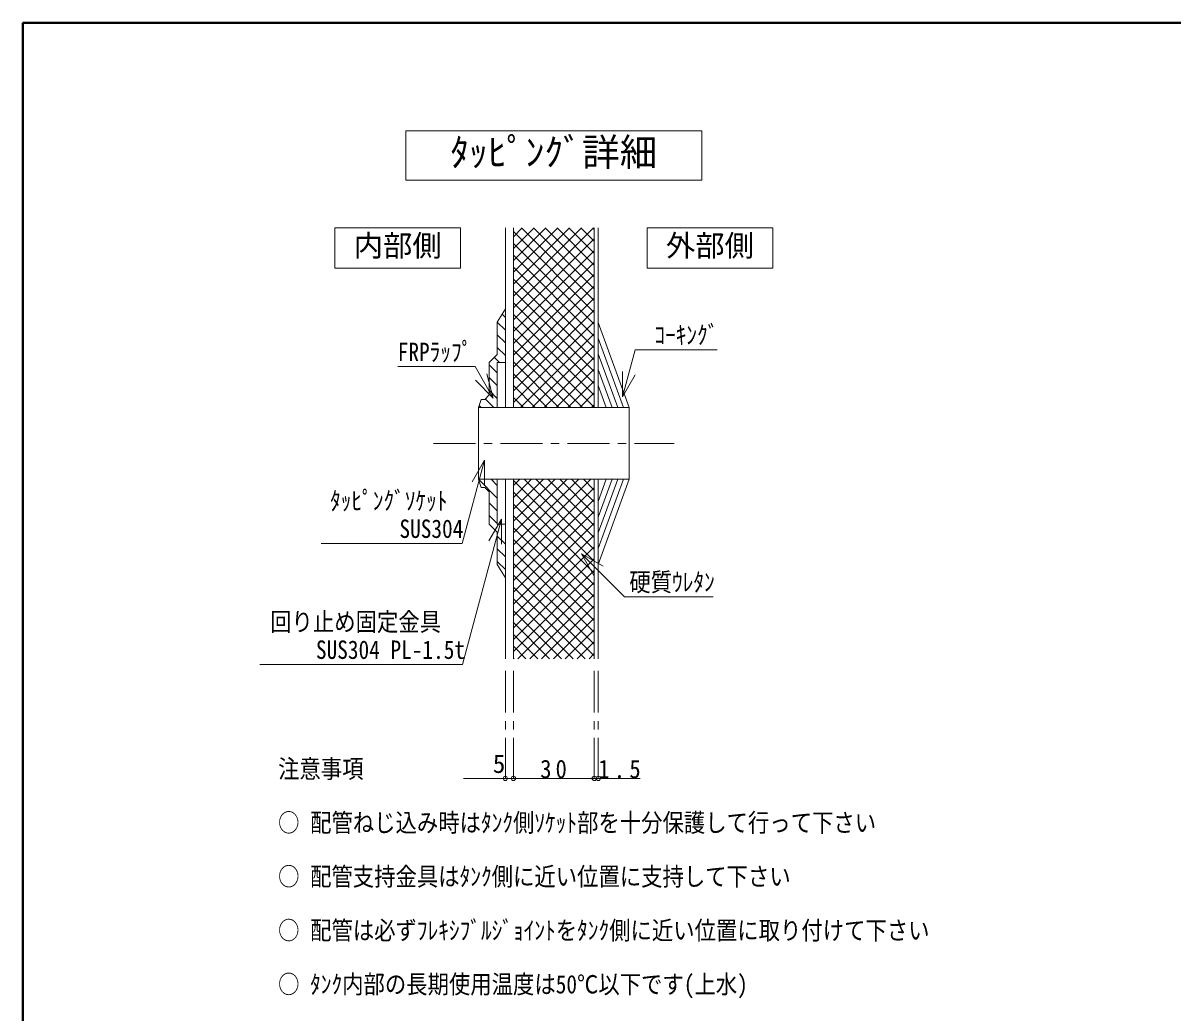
# Model space of a CAD drawing. Units: millimetres at full size, sheet at 1:7; some dimension numbers follow another scale. Extents: x -1486 to 1349, y -951 to 1016.
# Drawn here: x -1486 to -525, y 190 to 1016 of the extents above; entities that cross this region are included whole.
import ezdxf
from ezdxf.enums import TextEntityAlignment as Align

# ---------------------------------------------------------------- set-up
doc = ezdxf.new("R2010")
doc.units = ezdxf.units.MM
doc.header["$LTSCALE"] = 7
doc.header["$PDMODE"] = 32
doc.header["$PDSIZE"] = 3.5
doc.linetypes.add('CHAIN1', pattern=[8, 5, -1, 1, -1])
doc.layers.add('0-0', color=7, linetype='Continuous', lineweight=18)
doc.styles.add('ＭＳ ゴシック', font='')
doc.styles.get('ＭＳ ゴシック').set_extended_font_data('MS Gothic')

msp = doc.modelspace()

# ---------------------------------------------------------------- linework, layer by layer
at = {"layer": '0-0', "color": 1, "lineweight": 40}
for p in [(-1485.961, -950.661), (1349.039, 1016.339)]:
    msp.add_line(p, (-1485.961, 1016.339), dxfattribs=at)
at = {"layer": '0-0'}
for p, q in [((-1165.961, 926.339), (-1165.961, 885.089)), ((-918.461, 926.339), (-1165.961, 926.339)), ((-1225.211, 845.089), (-1225.211, 811.339)), ((-1120.211, 845.089), (-1225.211, 845.089)), ((-1120.211, 845.089), (-1120.211, 811.339)), ((-1082.711, 845.089), (-1082.711, 695.089)), ((-1075.961, 845.089), (-1075.961, 695.089)), ((-1008.461, 845.089), (-1008.461, 695.089)), ((-1005.086, 845.089), (-1005.086, 695.089)), ((-964.211, 845.089), (-964.211, 811.339)), ((-964.211, 845.089), (-859.211, 845.089)), ((-859.211, 845.089), (-859.211, 811.339)), ((-1120.211, 811.339), (-1225.211, 811.339)), ((-964.211, 811.339), (-859.211, 811.339)), ((-1082.711, 777.589), (-1089.461, 766.339)), ((-1089.461, 766.339), (-1089.461, 739.339)), ((-979.211, 695.089), (-1005.086, 766.18)), ((-984, 695.089), (-1005.086, 753.023)), ((-988.788, 695.089), (-1005.086, 739.866)), ((-1089.461, 739.339), (-1096.211, 732.589)), ((-1096.211, 732.589), (-1096.211, 705.589)), ((-1089.461, 732.589), (-1082.711, 732.589)), ((-1089.461, 732.589), (-1089.461, 695.089)), ((-1108.06, 729.2), (-1172.729, 729.2)), ((-1092.898, 702.939), (-1108.06, 729.2)), ((-1092.898, 702.939), (-1098.333, 723.223)), ((-993.577, 695.089), (-1005.086, 726.709)), ((-984.709, 704.079), (-984.709, 725.079)), ((-984.709, 704.079), (-974.209, 722.266)), ((-1092.898, 702.939), (-1107.747, 717.788)), ((-998.366, 695.089), (-1005.086, 713.552)), ((-1102.961, 701.839), (-1105.211, 695.089)), ((-1102.961, 701.839), (-1099.961, 701.839)), ((-1099.961, 701.839), (-1096.211, 705.589)), ((-1105.211, 695.089), (-1105.211, 635.089)), ((-1105.211, 695.089), (-979.211, 695.089)), ((-979.211, 695.089), (-979.211, 635.089)), ((-1100.111, 651.109), (-1118.777, 581.446)), ((-1100.111, 651.109), (-1110.611, 632.922)), ((-1100.111, 651.109), (-1100.111, 630.109)), ((-1105.211, 635.089), (-979.211, 635.089)), ((-1102.961, 628.339), (-1105.211, 635.089)), ((-1082.711, 635.089), (-1082.711, 485.089)), ((-1075.961, 635.089), (-1075.961, 485.089)), ((-1008.461, 635.089), (-1008.461, 485.089)), ((-1005.086, 635.089), (-1005.086, 485.089)), ((-979.211, 635.089), (-1005.086, 563.998)), ((-984, 635.089), (-1005.086, 577.155)), ((-988.788, 635.089), (-1005.086, 590.313)), ((-993.577, 635.089), (-1005.086, 603.47)), ((-998.366, 635.089), (-1005.086, 616.627)), ((-1102.961, 628.339), (-1099.961, 628.339)), ((-1099.961, 628.339), (-1096.211, 624.589)), ((-1096.211, 597.589), (-1096.211, 624.589)), ((-1086.057, 601.734), (-1118.581, 480.352)), ((-1086.057, 601.734), (-1096.557, 583.548)), ((-1089.461, 590.839), (-1096.211, 597.589)), ((-1086.057, 601.734), (-1086.057, 580.734)), ((-1089.461, 563.839), (-1089.461, 590.839)), ((-1118.777, 581.446), (-1236.79, 581.446)), ((-1019.205, 572.846), (-1001.018, 562.346)), ((-1019.205, 572.846), (-1008.705, 554.66)), ((-1082.711, 552.589), (-1089.461, 563.839)), ((-1118.581, 480.352), (-1287.918, 480.352))]:
    msp.add_line(p, q, dxfattribs=at)
at = {"layer": '0-0', "color": 4, "lineweight": 9}
for p, q in [((-1075.961, 778.306), (-1009.178, 845.089)), ((-1075.961, 788.206), (-1019.077, 845.089)), ((-1075.961, 798.105), (-1028.977, 845.089)), ((-1075.961, 808.005), (-1038.876, 845.089)), ((-1075.961, 817.904), (-1048.776, 845.089)), ((-1075.961, 827.804), (-1058.675, 845.089)), ((-1075.961, 837.703), (-1068.575, 845.089)), ((-1075.961, 842.02), (-1008.461, 774.52)), ((-1075.961, 768.407), (-1008.461, 835.907)), ((-1069.131, 845.089), (-1008.461, 784.419)), ((-1059.231, 845.089), (-1008.461, 794.319)), ((-1049.332, 845.089), (-1008.461, 804.218)), ((-1039.432, 845.089), (-1008.461, 814.118)), ((-1029.533, 845.089), (-1008.461, 824.017)), ((-1019.633, 845.089), (-1008.461, 833.917)), ((-1009.734, 845.089), (-1008.461, 843.816)), ((-1075.961, 832.12), (-1008.461, 764.62)), ((-1075.961, 758.507), (-1008.461, 826.007)), ((-1075.961, 822.221), (-1008.461, 754.721)), ((-1075.961, 748.608), (-1008.461, 816.108)), ((-1075.961, 812.321), (-1008.461, 744.821)), ((-1075.961, 738.708), (-1008.461, 806.208)), ((-1075.961, 802.422), (-1008.461, 734.922)), ((-1075.961, 728.809), (-1008.461, 796.309)), ((-1075.961, 792.523), (-1008.461, 725.023)), ((-1075.961, 718.909), (-1008.461, 786.409)), ((-1075.961, 782.623), (-1008.461, 715.123)), ((-1085.483, 772.968), (-1082.711, 770.196)), ((-1075.961, 709.01), (-1008.461, 776.51)), ((-1075.961, 772.724), (-1008.461, 705.224)), ((-1089.461, 766.339), (-1082.711, 759.589)), ((-1075.961, 699.11), (-1008.461, 766.61)), ((-1075.961, 762.824), (-1008.461, 695.324)), ((-1089.461, 755.733), (-1082.711, 748.983)), ((-1075.961, 752.925), (-1018.126, 695.089)), ((-1070.082, 695.089), (-1008.461, 756.711)), ((-1089.461, 745.126), (-1082.711, 738.376)), ((-1075.961, 743.025), (-1028.025, 695.089)), ((-1060.183, 695.089), (-1008.461, 746.811)), ((-1096.211, 730.663), (-1089.461, 723.913)), ((-1091.871, 736.929), (-1087.531, 732.589)), ((-1075.961, 733.126), (-1037.925, 695.089)), ((-1050.283, 695.089), (-1008.461, 736.912)), ((-1075.961, 723.226), (-1047.824, 695.089)), ((-1040.384, 695.089), (-1008.461, 727.012)), ((-1096.211, 720.056), (-1089.461, 713.306)), ((-1075.961, 713.327), (-1057.724, 695.089)), ((-1030.484, 695.089), (-1008.461, 717.113)), ((-1099.584, 702.216), (-1092.457, 695.089)), ((-1096.211, 709.45), (-1089.461, 702.7)), ((-1075.961, 703.427), (-1067.623, 695.089)), ((-1020.585, 695.089), (-1008.461, 707.213)), ((-1104.674, 696.7), (-1103.064, 695.089)), ((-1010.685, 695.089), (-1008.461, 697.314)), ((-1105.211, 635.089), (-1089.461, 619.339)), ((-1094.604, 635.089), (-1089.461, 629.946)), ((-1075.961, 570.417), (-1011.288, 635.089)), ((-1075.961, 580.316), (-1021.188, 635.089)), ((-1075.961, 590.216), (-1031.087, 635.089)), ((-1075.961, 600.115), (-1040.987, 635.089)), ((-1075.961, 610.015), (-1050.886, 635.089)), ((-1075.961, 619.914), (-1060.786, 635.089)), ((-1075.961, 629.814), (-1070.685, 635.089)), ((-1075.961, 634.131), (-1008.461, 566.631)), ((-1067.02, 635.089), (-1008.461, 576.53)), ((-1057.121, 635.089), (-1008.461, 586.43)), ((-1047.221, 635.089), (-1008.461, 596.329)), ((-1037.322, 635.089), (-1008.461, 606.229)), ((-1027.422, 635.089), (-1008.461, 616.128)), ((-1017.523, 635.089), (-1008.461, 626.028)), ((-1075.961, 560.517), (-1008.461, 628.017)), ((-1096.211, 615.483), (-1089.461, 608.733)), ((-1075.961, 624.231), (-1008.461, 556.731)), ((-1075.961, 550.618), (-1008.461, 618.118)), ((-1075.961, 614.332), (-1008.461, 546.832)), ((-1075.961, 540.718), (-1008.461, 608.218)), ((-1096.211, 604.876), (-1089.461, 598.126)), ((-1075.961, 604.432), (-1008.461, 536.932)), ((-1075.961, 530.819), (-1008.461, 598.319)), ((-1089.461, 587.52), (-1082.711, 580.77)), ((-1075.961, 594.533), (-1008.461, 527.033)), ((-1075.961, 520.919), (-1008.461, 588.419)), ((-1089.461, 576.913), (-1082.711, 570.163)), ((-1075.961, 584.633), (-1008.461, 517.133)), ((-1075.961, 511.02), (-1008.461, 578.52)), ((-1075.961, 574.734), (-1008.461, 507.234)), ((-1075.961, 501.12), (-1008.461, 568.62)), ((-1089.461, 566.306), (-1082.711, 559.556)), ((-1075.961, 564.834), (-1008.461, 497.334)), ((-1075.961, 491.221), (-1008.461, 558.721)), ((-1075.961, 554.935), (-1008.461, 487.435)), ((-1072.193, 485.089), (-1008.461, 548.821)), ((-1075.961, 545.035), (-1016.015, 485.089)), ((-1062.294, 485.089), (-1008.461, 538.922)), ((-1075.961, 535.136), (-1025.915, 485.089)), ((-1052.394, 485.089), (-1008.461, 529.022)), ((-1075.961, 525.236), (-1035.814, 485.089)), ((-1042.495, 485.089), (-1008.461, 519.123)), ((-1075.961, 515.337), (-1045.714, 485.089)), ((-1032.595, 485.089), (-1008.461, 509.223)), ((-1075.961, 505.437), (-1055.613, 485.089)), ((-1075.961, 495.538), (-1065.513, 485.089)), ((-1022.696, 485.089), (-1008.461, 499.324)), ((-1075.961, 485.638), (-1075.412, 485.089)), ((-1012.796, 485.089), (-1008.461, 489.424)), ((-1117.711, 385.089), (-1075.961, 385.089)), ((-1075.961, 385.089), (-1008.461, 385.089)), ((-1008.461, 385.089), (-970.086, 385.089))]:
    msp.add_line(p, q, dxfattribs=at)
at = {"layer": '0-0', "color": 4, "linetype": 'CHAIN1', "lineweight": 9}
for p, q in [((-1142.711, 665.089), (-941.711, 665.089)), ((-1082.711, 475.089), (-1082.711, 385.089)), ((-1075.961, 475.089), (-1075.961, 385.089)), ((-1008.461, 475.089), (-1008.461, 385.089)), ((-1005.086, 475.089), (-1005.086, 385.089))]:
    msp.add_line(p, q, dxfattribs=at)
at = {"layer": '0-0'}
for points in [[(-1165.961, 885.089), (-918.461, 885.089), (-918.461, 926.339)], [(-984.709, 704.079), (-974.186, 743.351), (-905.71, 743.351)], [(-1089.461, 635.089), (-1089.461, 597.589), (-1082.711, 597.589)], [(-1019.205, 572.846), (-983.249, 536.891), (-909.092, 536.891)]]:
    msp.add_lwpolyline(points, dxfattribs=at)
at = {"layer": '0-0', "color": 4}
for p in [(-1082.711, 385.089), (-1075.961, 385.089), (-1008.461, 385.089), (-1005.086, 385.089)]:
    msp.add_point(p, dxfattribs=at)

# ---------------------------------------------------------------- texts
at = {"layer": '0-0', "style": 'ＭＳ ゴシック'}
for s, height, p in [('ﾀｯﾋﾟﾝｸﾞ詳細', 23.09, (-1128.836, 889.964)), ('内部側', 17.96, (-1209.461, 815.964)), ('外部側', 17.96, (-948.461, 815.964)), ('5', 15.4, (-1093.211, 385.089))]:
    msp.add_text(s, height=height, dxfattribs=at).set_placement(p, align=Align.BOTTOM_LEFT)
at = {"layer": '0-0', "style": 'ＭＳ ゴシック', "width": 0.85}
for s, p in [('ｺｰｷﾝｸﾞ', (-958.21, 743.351)), ('FRPﾗｯﾌﾟ', (-1172.729, 729.2)), ('ﾀｯﾋﾟﾝｸﾞｿｹｯﾄ', (-1229.256, 604.829)), ('SUS304', (-1171.277, 581.446)), ('硬質ｳﾚﾀﾝ', (-979.092, 536.891)), ('回り止め固定金具', (-1279.328, 503.677)), ('SUS304 PL-1.5t', (-1241.081, 480.352)), ('注意事項', (-1272.711, 380.839)), ('○ 配管ねじ込み時はﾀﾝｸ側ｿｹｯﾄ部を十分保護して行って下さい', (-1272.711, 335.839)), ('○ 配管支持金具はﾀﾝｸ側に近い位置に支持して下さい', (-1272.711, 290.839)), ('○ 配管は必ずﾌﾚｷｼﾌﾞﾙｼﾞｮｲﾝﾄをﾀﾝｸ側に近い位置に取り付けて下さい', (-1272.711, 245.839)), ('○ ﾀﾝｸ内部の長期使用温度は50℃以下です(上水)', (-1272.711, 200.839))]:
    msp.add_text(s, height=15.4, dxfattribs=at).set_placement(p, align=Align.BOTTOM_LEFT)
at = {"layer": '0-0', "char_height": 15.4, "attachment_point": 7, "style": 'ＭＳ ゴシック'}
for s, insert in [('\\T1.36;\\W0.9;30', (-1053.586, 385.089)), ('\\T1.38;\\W0.9;1.5', (-1005.086, 385.089))]:
    msp.add_mtext(s, dxfattribs=dict(at, insert=insert))

doc.saveas('drawing.dxf')
